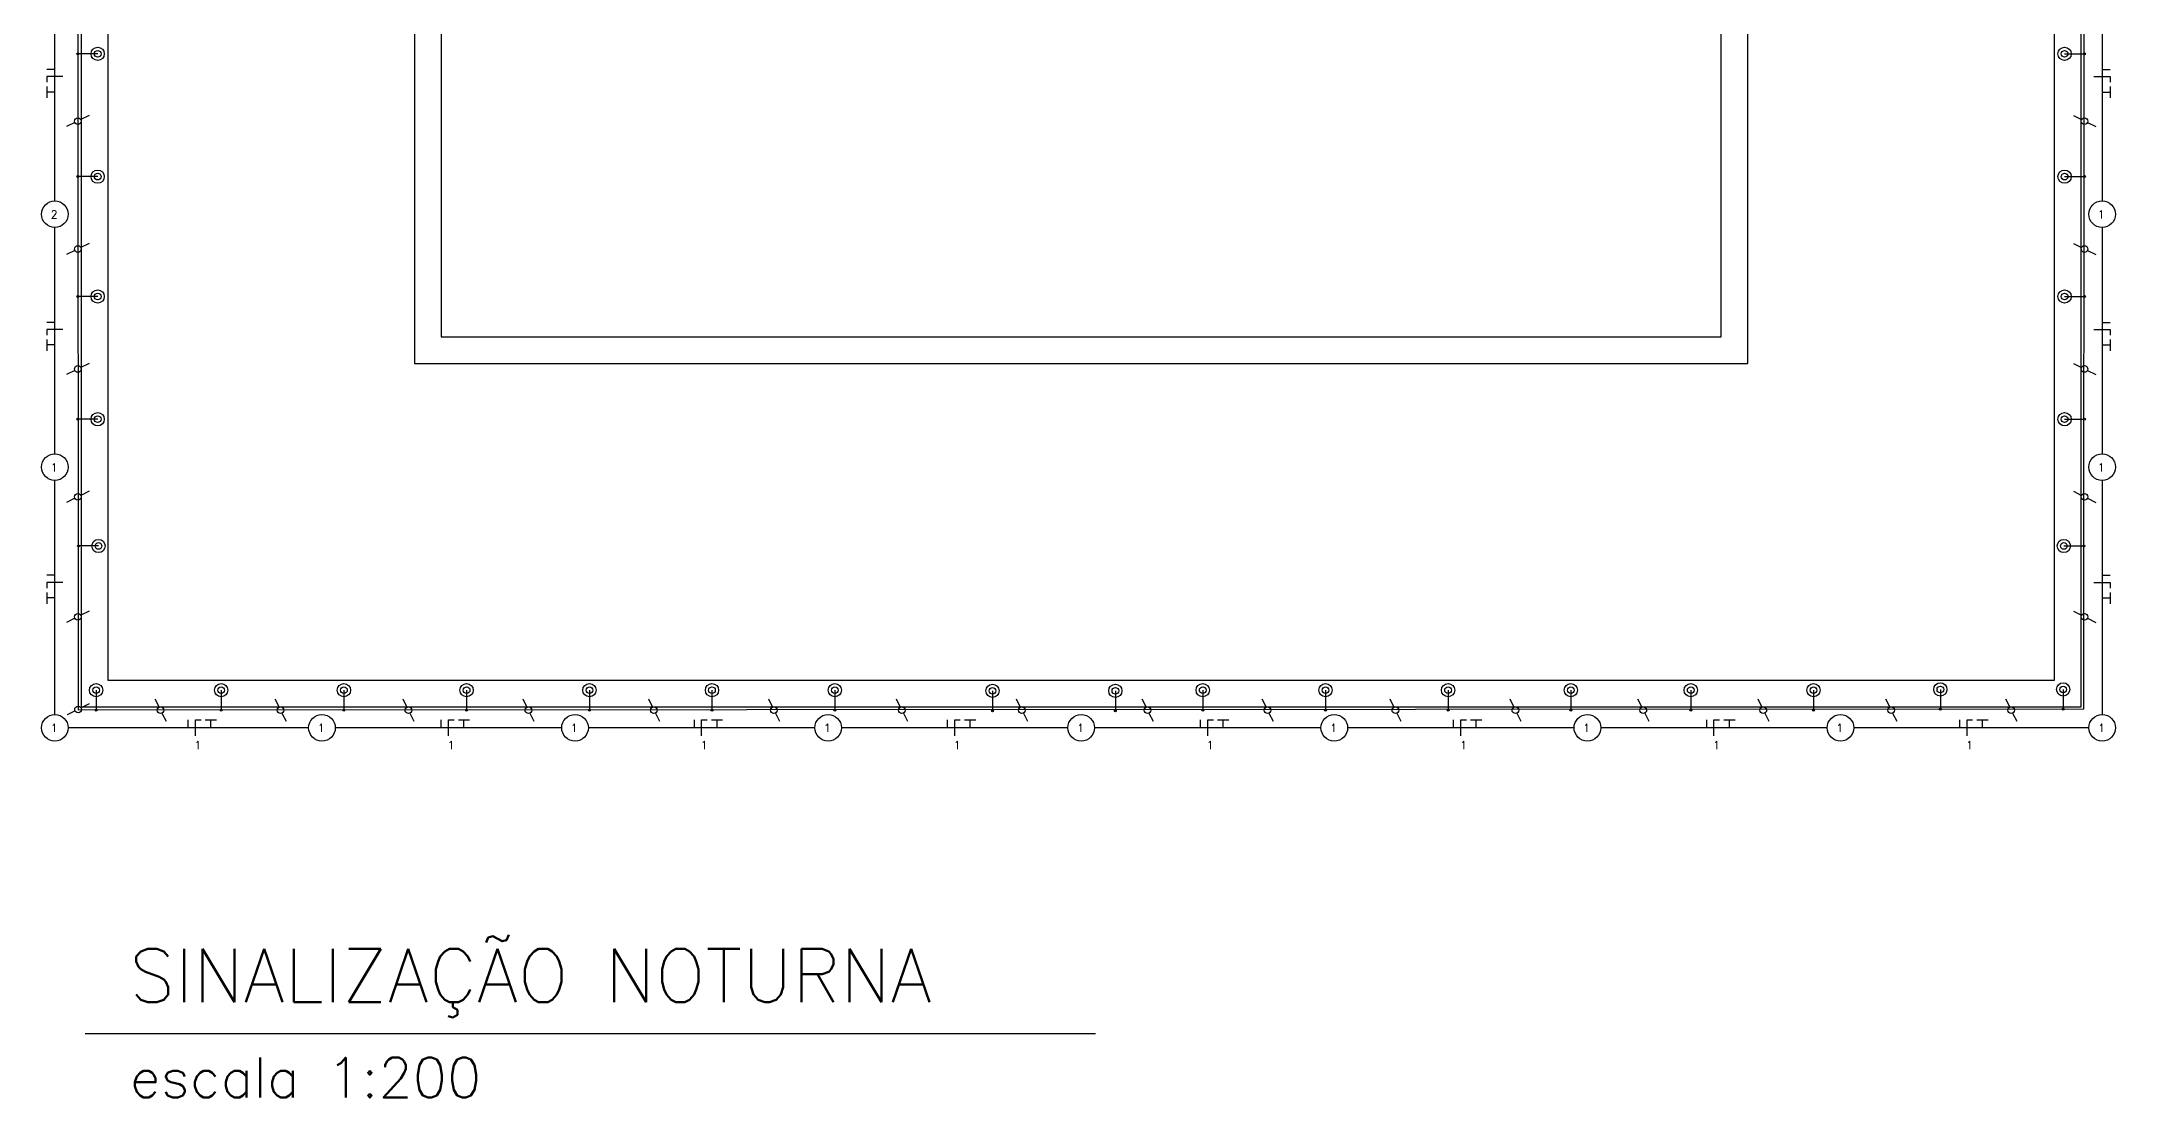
# Model space of a CAD drawing. Header units: millimetres. Extents: x 682 to 1119, y 341 to 434.
# Drawn here: x 1008.48 to 1024.03, y 402.69 to 410.62 of the extents above; entities that cross this region are included whole.
import ezdxf
from ezdxf.enums import TextEntityAlignment as Align

# ---------------------------------------------------------------- set-up
doc = ezdxf.new("R2010")
doc.units = ezdxf.units.MM
for name, color, linetype in [('02', 2, 'Continuous'), ('04', 4, 'Continuous'), ('AR-INDICAÇÕES_GRÁFICAS-002-C', 2, 'Continuous'), ('AR-PISO_EM_PLANTA-001-C', 1, 'Continuous'), ('AR-TEXTOS_ALTURA_3_0MM-003C', 3, 'Continuous'), ('AR-TEXTOS_ALTURA_6_0MM-005-C', 5, 'Continuous'), ('PENA_2', 2, 'Continuous'), ('PENA_4', 4, 'Continuous'), ('TEXTO', 2, 'Continuous')]:
    doc.layers.add(name, color=color, linetype=linetype)
doc.styles.add('ROMANS', font='romans')
doc.styles.add('T20', font='simplex.shx', dxfattribs={"height": 0.2})
doc.styles.add('T50', font='simplex.shx', dxfattribs={"height": 0.5})

msp = doc.modelspace()

# ---------------------------------------------------------------- linework, layer by layer
at = {"color": 4, "linetype": 'Continuous'}
for p, q in [((1008.757, 405.6), (1008.751, 420.8)), ((1023.795, 405.606), (1023.801, 420.794)), ((1008.579, 409.42), (1008.579, 411.118)), ((1023.932, 411.118), (1023.932, 409.42)), ((1008.9, 410.523), (1008.751, 410.523)), ((1023.651, 410.523), (1023.801, 410.523)), ((1008.9, 409.602), (1008.751, 409.602)), ((1023.651, 409.602), (1023.801, 409.602)), ((1008.579, 407.523), (1008.579, 409.22)), ((1023.932, 409.22), (1023.932, 407.523)), ((1008.9, 408.703), (1008.751, 408.703)), ((1023.651, 408.703), (1023.801, 408.703)), ((1008.9, 407.782), (1008.751, 407.782)), ((1023.651, 407.782), (1023.801, 407.782)), ((1008.579, 405.567), (1008.579, 407.323)), ((1023.932, 407.323), (1023.932, 405.567)), ((1008.906, 406.831), (1008.757, 406.831)), ((1023.645, 406.831), (1023.795, 406.831)), ((1008.888, 405.749), (1008.888, 405.6)), ((1009.826, 405.749), (1009.826, 405.6)), ((1010.747, 405.749), (1010.747, 405.6)), ((1011.667, 405.749), (1011.667, 405.6)), ((1012.588, 405.749), (1012.588, 405.6)), ((1013.507, 405.749), (1013.507, 405.6)), ((1014.428, 405.749), (1014.428, 405.6)), ((1015.611, 405.744), (1015.611, 405.595)), ((1016.532, 405.744), (1016.532, 405.595)), ((1017.187, 405.749), (1017.187, 405.6)), ((1018.108, 405.749), (1018.108, 405.6)), ((1019.027, 405.749), (1019.027, 405.6)), ((1019.948, 405.749), (1019.948, 405.6)), ((1020.847, 405.749), (1020.847, 405.6)), ((1021.768, 405.749), (1021.768, 405.6)), ((1022.719, 405.755), (1022.719, 405.606)), ((1023.64, 405.755), (1023.64, 405.606)), ((1023.795, 405.606), (1008.757, 405.6)), ((1010.482, 405.467), (1008.679, 405.467)), ((1012.38, 405.467), (1010.682, 405.467)), ((1014.278, 405.467), (1012.58, 405.467)), ((1016.176, 405.467), (1014.478, 405.467)), ((1018.074, 405.467), (1016.376, 405.467)), ((1019.972, 405.467), (1018.274, 405.467)), ((1021.87, 405.467), (1020.172, 405.467)), ((1023.833, 405.467), (1022.07, 405.467))]:
    msp.add_line(p, q, dxfattribs=at)
for centre in [(1008.751, 410.523), (1023.801, 410.523), (1008.751, 409.602), (1023.801, 409.602), (1008.751, 408.703), (1023.801, 408.703), (1008.751, 407.782), (1023.801, 407.782), (1008.757, 406.831), (1023.795, 406.831), (1008.888, 405.6), (1009.826, 405.6), (1010.747, 405.6), (1011.667, 405.6), (1012.588, 405.6), (1013.507, 405.6), (1014.428, 405.6), (1015.611, 405.595), (1016.532, 405.595), (1017.187, 405.6), (1018.108, 405.6), (1019.027, 405.6), (1019.948, 405.6), (1020.847, 405.6), (1021.768, 405.6), (1022.719, 405.606), (1023.64, 405.606)]:
    msp.add_circle(centre, 0.00733, dxfattribs=at)
at = {"layer": '02', "linetype": 'Continuous'}
for points in [[(1008.776, 405.625), (1023.776, 405.625), (1023.776, 420.775), (1008.776, 420.775)], [(1008.976, 405.825), (1023.576, 405.825), (1023.576, 420.575), (1008.976, 420.575)]]:
    msp.add_lwpolyline(points, close=True, dxfattribs=at)
at = {"layer": '04', "linetype": 'Continuous'}
for p, q in [((1008.729, 410.007), (1008.667, 409.977)), ((1008.835, 410.06), (1008.773, 410.03)), ((1023.717, 410.06), (1023.778, 410.03)), ((1023.823, 410.007), (1023.884, 409.977)), ((1008.835, 409.101), (1008.773, 409.07)), ((1023.717, 409.101), (1023.778, 409.07)), ((1008.729, 409.048), (1008.667, 409.018)), ((1023.823, 409.048), (1023.884, 409.018)), ((1008.729, 408.148), (1008.667, 408.118)), ((1008.835, 408.201), (1008.773, 408.17)), ((1023.717, 408.201), (1023.778, 408.17)), ((1023.823, 408.148), (1023.884, 408.118)), ((1008.835, 407.242), (1008.773, 407.211)), ((1023.717, 407.242), (1023.778, 407.211)), ((1008.729, 407.189), (1008.667, 407.158)), ((1023.823, 407.189), (1023.884, 407.158)), ((1008.729, 406.289), (1008.667, 406.258)), ((1008.835, 406.342), (1008.773, 406.311)), ((1023.717, 406.342), (1023.778, 406.311)), ((1023.823, 406.289), (1023.884, 406.258)), ((1009.329, 405.684), (1009.36, 405.622)), ((1010.229, 405.684), (1010.26, 405.622)), ((1011.188, 405.684), (1011.219, 405.622)), ((1012.088, 405.684), (1012.119, 405.622)), ((1013.03, 405.684), (1013.06, 405.622)), ((1013.93, 405.684), (1013.96, 405.622)), ((1014.889, 405.684), (1014.919, 405.622)), ((1015.789, 405.684), (1015.819, 405.622)), ((1016.731, 405.684), (1016.762, 405.622)), ((1017.631, 405.684), (1017.662, 405.622)), ((1018.59, 405.684), (1018.621, 405.622)), ((1019.49, 405.684), (1019.521, 405.622)), ((1020.449, 405.684), (1020.48, 405.622)), ((1021.349, 405.684), (1021.38, 405.622)), ((1022.308, 405.684), (1022.339, 405.622)), ((1023.208, 405.684), (1023.239, 405.622)), ((1008.731, 405.594), (1008.67, 405.564)), ((1008.837, 405.647), (1008.776, 405.616)), ((1009.382, 405.578), (1009.413, 405.516)), ((1010.282, 405.578), (1010.313, 405.516)), ((1011.241, 405.578), (1011.272, 405.516)), ((1012.141, 405.578), (1012.172, 405.516)), ((1013.083, 405.578), (1013.113, 405.516)), ((1013.983, 405.578), (1014.013, 405.516)), ((1014.942, 405.578), (1014.972, 405.516)), ((1015.842, 405.578), (1015.872, 405.516)), ((1016.784, 405.578), (1016.815, 405.516)), ((1017.684, 405.578), (1017.715, 405.516)), ((1018.643, 405.578), (1018.674, 405.516)), ((1019.543, 405.578), (1019.574, 405.516)), ((1020.502, 405.578), (1020.533, 405.516)), ((1021.402, 405.578), (1021.433, 405.516)), ((1022.361, 405.578), (1022.392, 405.516)), ((1023.261, 405.578), (1023.292, 405.516))]:
    msp.add_line(p, q, dxfattribs=at)
at = {"layer": '04'}
for centre in [(1008.9, 410.523), (1023.651, 410.523), (1008.9, 409.602), (1023.651, 409.602), (1008.9, 408.703), (1023.651, 408.703), (1008.9, 407.782), (1023.651, 407.782), (1008.906, 406.831), (1023.645, 406.831), (1022.719, 405.755), (1023.64, 405.755), (1008.888, 405.749), (1009.826, 405.749), (1010.747, 405.749), (1011.667, 405.749), (1012.588, 405.749), (1013.507, 405.749), (1014.428, 405.749), (1015.611, 405.744), (1016.532, 405.744), (1017.187, 405.749), (1018.108, 405.749), (1019.027, 405.749), (1019.948, 405.749), (1020.847, 405.749), (1021.768, 405.749)]:
    msp.add_circle(centre, 0.0498, dxfattribs=at)
at = {"layer": '04', "linetype": 'Continuous'}
for centre in [(1008.9, 410.523), (1023.651, 410.523), (1008.751, 410.018), (1023.8, 410.018), (1008.9, 409.602), (1023.651, 409.602), (1008.751, 409.059), (1023.8, 409.059), (1008.9, 408.703), (1023.651, 408.703), (1008.751, 408.159), (1023.8, 408.159), (1008.9, 407.782), (1023.651, 407.782), (1008.751, 407.2), (1023.8, 407.2), (1008.906, 406.831), (1023.645, 406.831), (1008.751, 406.3), (1023.8, 406.3), (1008.888, 405.749), (1009.826, 405.749), (1010.747, 405.749), (1011.667, 405.749), (1012.588, 405.749), (1013.507, 405.749), (1014.428, 405.749), (1015.611, 405.744), (1016.532, 405.744), (1017.187, 405.749), (1018.108, 405.749), (1019.027, 405.749), (1019.948, 405.749), (1020.847, 405.749), (1021.768, 405.749), (1022.719, 405.755), (1023.64, 405.755), (1008.753, 405.605), (1009.371, 405.6), (1010.271, 405.6), (1011.23, 405.6), (1012.13, 405.6), (1013.071, 405.6), (1013.971, 405.6), (1014.931, 405.6), (1015.831, 405.6), (1016.773, 405.6), (1017.673, 405.6), (1018.632, 405.6), (1019.532, 405.6), (1020.491, 405.6), (1021.391, 405.6), (1022.35, 405.6), (1023.25, 405.6)]:
    msp.add_circle(centre, 0.025, dxfattribs=at)
at = {"layer": 'AR-INDICAÇÕES_GRÁFICAS-002-C', "ltscale": 2}
msp.add_line((1008.806, 403.174), (1016.383, 403.174), dxfattribs=at)
at = {"layer": 'AR-PISO_EM_PLANTA-001-C', "linetype": 'Continuous'}
for points in [[(1011.276, 408.2), (1021.276, 408.2), (1021.276, 418.2), (1011.276, 418.2)], [(1011.476, 408.4), (1021.076, 408.4), (1021.076, 418), (1011.476, 418)]]:
    msp.add_lwpolyline(points, close=True, dxfattribs=at)
at = {"layer": 'PENA_2', "linetype": 'ByBlock', "ltscale": 5}
for p, q in [((1008.579, 410.406), (1008.518, 410.406)), ((1008.639, 410.353), (1008.518, 410.353)), ((1008.518, 410.353), (1008.518, 410.31)), ((1023.871, 410.353), (1023.992, 410.353)), ((1023.932, 410.406), (1023.992, 410.406)), ((1023.992, 410.353), (1023.992, 410.31)), ((1008.518, 410.279), (1008.518, 410.194)), ((1008.579, 410.237), (1008.518, 410.237)), ((1023.932, 410.237), (1023.992, 410.237)), ((1023.992, 410.279), (1023.992, 410.194)), ((1008.579, 408.508), (1008.518, 408.508)), ((1008.639, 408.455), (1008.518, 408.455)), ((1008.518, 408.455), (1008.518, 408.412)), ((1023.871, 408.455), (1023.992, 408.455)), ((1023.932, 408.508), (1023.992, 408.508)), ((1023.992, 408.455), (1023.992, 408.412)), ((1008.518, 408.381), (1008.518, 408.296)), ((1008.579, 408.339), (1008.518, 408.339)), ((1023.932, 408.339), (1023.992, 408.339)), ((1023.992, 408.381), (1023.992, 408.296)), ((1008.579, 406.611), (1008.518, 406.611)), ((1023.932, 406.611), (1023.992, 406.611)), ((1008.639, 406.557), (1008.518, 406.557)), ((1008.518, 406.557), (1008.518, 406.514)), ((1008.518, 406.483), (1008.518, 406.398)), ((1008.579, 406.441), (1008.518, 406.441)), ((1023.871, 406.557), (1023.992, 406.557)), ((1023.932, 406.441), (1023.992, 406.441)), ((1023.992, 406.557), (1023.992, 406.514)), ((1023.992, 406.483), (1023.992, 406.398)), ((1009.579, 405.467), (1009.579, 405.528)), ((1009.633, 405.407), (1009.633, 405.528)), ((1009.633, 405.528), (1009.675, 405.528)), ((1009.707, 405.528), (1009.791, 405.528)), ((1009.749, 405.467), (1009.749, 405.528)), ((1011.477, 405.467), (1011.477, 405.528)), ((1011.531, 405.407), (1011.531, 405.528)), ((1011.531, 405.528), (1011.573, 405.528)), ((1011.605, 405.528), (1011.689, 405.528)), ((1011.647, 405.467), (1011.647, 405.528)), ((1013.375, 405.467), (1013.375, 405.528)), ((1013.429, 405.407), (1013.429, 405.528)), ((1013.429, 405.528), (1013.471, 405.528)), ((1013.503, 405.528), (1013.587, 405.528)), ((1013.545, 405.467), (1013.545, 405.528)), ((1015.273, 405.467), (1015.273, 405.528)), ((1015.327, 405.407), (1015.327, 405.528)), ((1015.327, 405.528), (1015.369, 405.528)), ((1015.4, 405.528), (1015.485, 405.528)), ((1015.443, 405.467), (1015.443, 405.528)), ((1017.171, 405.467), (1017.171, 405.528)), ((1017.225, 405.407), (1017.225, 405.528)), ((1017.225, 405.528), (1017.267, 405.528)), ((1017.298, 405.528), (1017.383, 405.528)), ((1017.341, 405.467), (1017.341, 405.528)), ((1019.069, 405.467), (1019.069, 405.528)), ((1019.123, 405.407), (1019.123, 405.528)), ((1019.123, 405.528), (1019.165, 405.528)), ((1019.196, 405.528), (1019.281, 405.528)), ((1019.239, 405.467), (1019.239, 405.528)), ((1020.967, 405.467), (1020.967, 405.528)), ((1021.021, 405.407), (1021.021, 405.528)), ((1021.021, 405.528), (1021.063, 405.528)), ((1021.094, 405.528), (1021.179, 405.528)), ((1021.137, 405.467), (1021.137, 405.528)), ((1022.865, 405.467), (1022.865, 405.528)), ((1022.919, 405.407), (1022.919, 405.528)), ((1022.919, 405.528), (1022.961, 405.528)), ((1022.992, 405.528), (1023.077, 405.528)), ((1023.035, 405.467), (1023.035, 405.528))]:
    msp.add_line(p, q, dxfattribs=at)
at = {"layer": 'PENA_4', "linetype": 'Continuous', "ltscale": 0.8}
for centre in [(1008.579, 409.32), (1023.932, 409.32), (1008.579, 407.423), (1023.932, 407.423), (1008.579, 405.467), (1010.582, 405.467), (1012.48, 405.467), (1014.378, 405.467), (1016.276, 405.467), (1018.174, 405.467), (1020.072, 405.467), (1021.97, 405.467), (1023.933, 405.467)]:
    msp.add_circle(centre, 0.1, dxfattribs=at)

# ---------------------------------------------------------------- texts
at = {"layer": 'AR-TEXTOS_ALTURA_3_0MM-003C', "style": 'T20'}
msp.add_text('escala 1:200', height=0.3, dxfattribs=at).set_placement((1009.141, 402.693, 2))
at = {"layer": 'AR-TEXTOS_ALTURA_6_0MM-005-C', "style": 'T50'}
msp.add_text('SINALIZAÇÃO NOTURNA', height=0.4, dxfattribs=at).set_placement((1009.138, 403.408))
at = {"layer": 'TEXTO', "color": 2, "style": 'ROMANS'}
for s, p in [('2', (1008.573, 409.319)), ('1', (1023.926, 409.319)), ('1', (1008.573, 407.421)), ('1', (1023.926, 407.421)), ('1', (1008.573, 405.466)), ('1', (1010.576, 405.466)), ('1', (1012.474, 405.466)), ('1', (1014.372, 405.466)), ('1', (1016.27, 405.466)), ('1', (1018.168, 405.466)), ('1', (1020.066, 405.466)), ('1', (1021.964, 405.466)), ('1', (1023.927, 405.466)), ('1', (1009.652, 405.337)), ('1', (1011.55, 405.337)), ('1', (1013.448, 405.337)), ('1', (1015.346, 405.337)), ('1', (1017.244, 405.337)), ('1', (1019.142, 405.337)), ('1', (1021.04, 405.337)), ('1', (1022.938, 405.337))]:
    msp.add_text(s, height=0.06, dxfattribs=at).set_placement(p, align=Align.MIDDLE)

doc.saveas('drawing.dxf')
